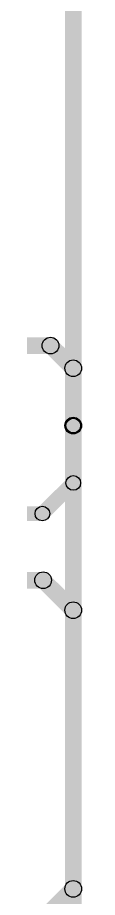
# Model space of a CAD drawing. Header units: millimetres. Extents: x 0 to 212, y 0 to 213.
# Drawn here: x 2.547 to 2.62, y 1.305 to 2.625 of the extents above; entities that cross this region are included whole.
import ezdxf

# ---------------------------------------------------------------- set-up
doc = ezdxf.new("R2010")
doc.units = ezdxf.units.MM
doc.header["$MEASUREMENT"] = 0
doc.layers.add('BottomLayer', color=5, linetype='Continuous')
doc.layers.add('TopLayer', color=1, linetype='Continuous')

msp = doc.modelspace()

# ---------------------------------------------------------------- hatches: boundary and pattern name
at = {"layer": 'BottomLayer'}
for points in [[(2.6195, 2.013), (2.5945, 2.013), (2.5945, 2.699), (2.6195, 2.699)], [(2.618, 1.927), (2.596, 1.927), (2.596, 2.013), (2.618, 2.013)], [(2.5688, 1.8732), (2.5532, 1.8888), (2.5992, 1.9348), (2.6148, 1.9192)], [(2.5012, 1.87), (2.5012, 1.892), (2.561, 1.892), (2.561, 1.87)], [(2.5012, 1.7685), (2.5012, 1.7935), (2.562, 1.7935), (2.562, 1.7685)], [(2.5532, 1.7722), (2.5708, 1.7898), (2.6158, 1.7448), (2.5982, 1.7272)], [(2.6195, 0.568), (2.5945, 0.568), (2.5945, 1.736), (2.6195, 1.736)]]:
    msp.add_hatch(color=5, dxfattribs=at).paths.add_polyline_path(points)
h = msp.add_hatch(color=5, dxfattribs=at)
edge = h.paths.add_edge_path()
edge.add_arc((2.607, 2.013), 0.0125, 0, 360)
h = msp.add_hatch(color=5, dxfattribs=at)
edge = h.paths.add_edge_path()
edge.add_arc((2.607, 2.013), 0.011, 0, 360)
h = msp.add_hatch(color=5, dxfattribs=at)
edge = h.paths.add_edge_path()
edge.add_arc((2.607, 1.927), 0.011, 0, 360)
h = msp.add_hatch(color=5, dxfattribs=at)
edge = h.paths.add_edge_path()
edge.add_arc((2.607, 1.927), 0.011, 0, 360)
h = msp.add_hatch(color=5, dxfattribs=at)
edge = h.paths.add_edge_path()
edge.add_arc((2.561, 1.881), 0.011, 0, 360)
h = msp.add_hatch(color=5, dxfattribs=at)
edge = h.paths.add_edge_path()
edge.add_arc((2.561, 1.881), 0.011, 0, 360)
h = msp.add_hatch(color=5, dxfattribs=at)
edge = h.paths.add_edge_path()
edge.add_arc((2.562, 1.781), 0.0125, 0, 360)
h = msp.add_hatch(color=5, dxfattribs=at)
edge = h.paths.add_edge_path()
edge.add_arc((2.562, 1.781), 0.0125, 0, 360)
h = msp.add_hatch(color=5, dxfattribs=at)
edge = h.paths.add_edge_path()
edge.add_arc((2.607, 1.736), 0.0125, 0, 360)
h = msp.add_hatch(color=5, dxfattribs=at)
edge = h.paths.add_edge_path()
edge.add_arc((2.607, 1.736), 0.0125, 0, 360)
at = {"layer": 'TopLayer'}
for points in [[(2.5012, 2.1205), (2.5012, 2.1455), (2.573, 2.1455), (2.573, 2.1205)], [(2.5642, 2.1242), (2.5818, 2.1418), (2.6158, 2.1078), (2.5982, 2.0902)], [(2.6195, 1.318), (2.5945, 1.318), (2.5945, 2.099), (2.6195, 2.099)], [(2.5788, 1.2722), (2.5612, 1.2898), (2.5982, 1.3268), (2.6158, 1.3092)]]:
    msp.add_hatch(color=1, dxfattribs=at).paths.add_polyline_path(points)
h = msp.add_hatch(color=1, dxfattribs=at)
edge = h.paths.add_edge_path()
edge.add_arc((2.573, 2.133), 0.0125, 0, 360)
h = msp.add_hatch(color=1, dxfattribs=at)
edge = h.paths.add_edge_path()
edge.add_arc((2.573, 2.133), 0.0125, 0, 360)
h = msp.add_hatch(color=1, dxfattribs=at)
edge = h.paths.add_edge_path()
edge.add_arc((2.607, 2.099), 0.0125, 0, 360)
h = msp.add_hatch(color=1, dxfattribs=at)
edge = h.paths.add_edge_path()
edge.add_arc((2.607, 2.099), 0.0125, 0, 360)
h = msp.add_hatch(color=1, dxfattribs=at)
edge = h.paths.add_edge_path()
edge.add_arc((2.607, 1.318), 0.0125, 0, 360)
h = msp.add_hatch(color=1, dxfattribs=at)
edge = h.paths.add_edge_path()
edge.add_arc((2.607, 1.318), 0.0125, 0, 360)

# ---------------------------------------------------------------- linework, layer by layer
at = {"layer": 'BottomLayer'}
for centre, radius in [((2.607, 2.013), 0.0125), ((2.607, 2.013), 0.011), ((2.607, 1.927), 0.011), ((2.607, 1.927), 0.011), ((2.561, 1.881), 0.011), ((2.561, 1.881), 0.011), ((2.562, 1.781), 0.0125), ((2.562, 1.781), 0.0125), ((2.607, 1.736), 0.0125), ((2.607, 1.736), 0.0125)]:
    msp.add_circle(centre, radius, dxfattribs=at)
at = {"layer": 'TopLayer'}
for centre in [(2.573, 2.133), (2.573, 2.133), (2.607, 2.099), (2.607, 2.099), (2.607, 1.318), (2.607, 1.318)]:
    msp.add_circle(centre, 0.0125, dxfattribs=at)

doc.saveas('drawing.dxf')
